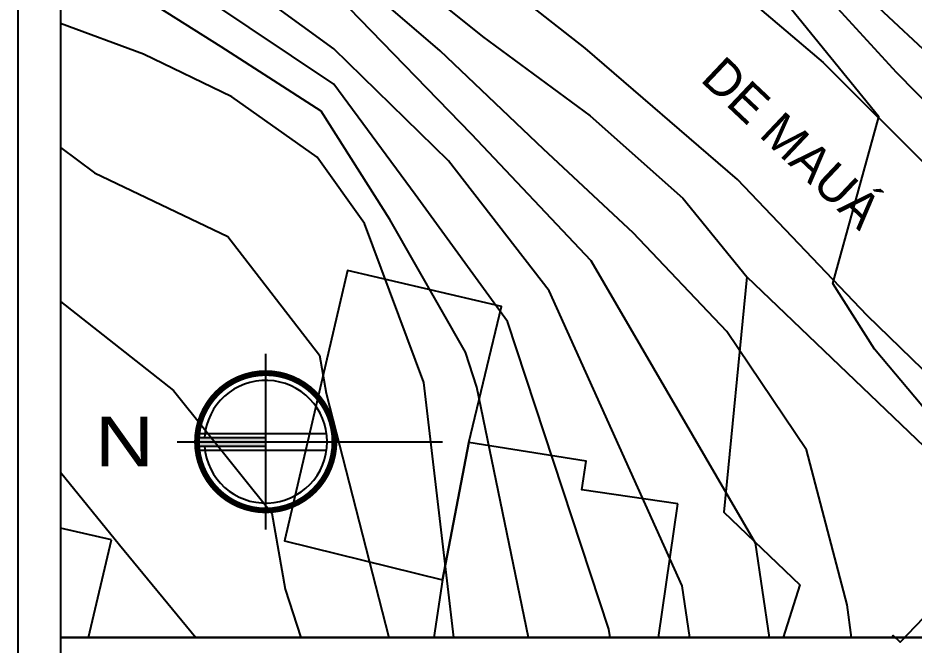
# Model space of a CAD drawing. Header units: millimetres. Extents: x 387 to 811, y 539 to 827.
# Drawn here: x 598.39 to 628.08, y 692.96 to 713.77 of the extents above; entities that cross this region are included whole.
import ezdxf

# ---------------------------------------------------------------- set-up
doc = ezdxf.new("R2010")
doc.units = ezdxf.units.MM
for name, color, linetype in [('12', 115, 'Continuous'), ('7', 8, 'Continuous'), ('CORTE_PAPEL', 7, 'Continuous'), ('cuvas de nível', 51, 'Continuous'), ('FORMATO', 6, 'Continuous'), ('TEXTO', 4, 'Continuous'), ('TEXTO 1', 4, 'Continuous')]:
    doc.layers.add(name, color=color, linetype=linetype)

# ---------------------------------------------------------------- blocks, each defined once
blk = doc.blocks.new('NORTE COR')
at = {"layer": 'TEXTO 1'}
for p, q in [((2516.853, 530.826, 21.5), (2516.853, 536.655, 21.5)), ((2514.592, 534.019, 21.5), (2518.87, 534.019, 21.5)), ((2513.919, 533.741, 21.5), (2522.712, 533.741, 21.5)), ((2514.672, 533.885, 21.5), (2516.853, 533.885, 21.5)), ((2514.592, 533.462, 21.5), (2518.87, 533.462, 21.5)), ((2514.672, 533.596, 21.5), (2516.853, 533.596, 21.5))]:
    blk.add_line(p, q, dxfattribs=at)
at = {"layer": 'TEXTO 1', "const_width": 0.194, "elevation": 21.5}
blk.add_lwpolyline([(2516.853, 531.463, 1), (2516.853, 536.018, 1)], format="xyb", close=True, dxfattribs=at)
at = {"layer": 'TEXTO 1'}
blk.add_arc((2516.853, 533.741, 21.5), 2.036, 184.0608, 175.9392, dxfattribs=at)
blk.add_solid([(2516.853, 533.596, 21.5), (2516.853, 533.885, 21.5), (2514.672, 533.596, 21.5), (2514.672, 533.885, 21.5)], dxfattribs=at)
at = {"layer": 'TEXTO 1', "width": 1.23}
blk.add_text('N', height=1.648, dxfattribs=at).set_placement((2511.193, 532.925))

msp = doc.modelspace()

# ---------------------------------------------------------------- linework, layer by layer
at = {"layer": '12'}
for p, q in [((627.498, 711.953, 99.04), (623.528, 716.333, 99.02)), ((632.868, 706.483, 98.98), (627.498, 711.953, 99.04))]:
    msp.add_line(p, q, dxfattribs=at)
for points in [[(599.804, 731.704, 92.287), (603.498, 729.163, 92.81), (609.688, 724.963, 93.43), (620.928, 715.813, 94.5), (625.068, 712.293, 94.93), (628.698, 708.673, 94.97), (634.941, 702.019, 95.032)], [(635.798, 693.215, 95.349), (635.268, 694.153, 95.29), (633.848, 696.053, 95.26), (630.208, 700.323, 94.92), (626.528, 703.893, 94.68), (622.228, 708.403, 93.94), (617.188, 712.763, 93.5), (612.798, 716.213, 92.87), (599.804, 726.419, 91.904)], [(599.804, 724.231, 92.929), (600.298, 723.873, 92.96), (602.218, 722.423, 92.97), (603.548, 721.443, 93.09), (606.858, 719.063, 93.5), (609.828, 716.333, 94.02), (613.788, 713.153, 94.44), (617.348, 710.523, 94.55), (620.418, 707.793, 95.17), (622.538, 705.183, 95.39), (622.538, 705.183, 95.39)]]:
    msp.add_polyline3d(points, dxfattribs=at)
at = {"layer": '7'}
msp.add_polyline3d([(607.238, 696.463, 93.6), (607.218, 696.423, 93.79), (612.458, 695.123, 94.08), (613.328, 699.683, 88.68), (614.418, 704.193, 93.88), (609.308, 705.383, 93.7)], close=True, dxfattribs=at)
for points in [[(622.538, 705.183, 95.39), (621.778, 697.373, 95.85), (624.298, 694.963, 96.76), (623.75, 693.215, 96.041)], [(627.354, 693.215, 96.266), (627.388, 693.283, 96.27), (627.628, 693.063, 96.27), (631.248, 696.843, 96.76), (622.538, 705.183, 95.39)], [(620.258, 697.653, 88.05), (617.078, 698.113, 88.06), (617.218, 699.063, 88.35), (613.328, 699.683, 88.68), (612.458, 695.123, 94.08), (612.173, 693.215, 93.265)], [(619.62, 693.215, 88.307), (620.258, 697.653, 88.05)], [(601.488, 696.453, 88.27), (599.804, 696.845, 88.047)], [(600.732, 693.215, 88.165), (601.488, 696.453, 88.27)]]:
    msp.add_polyline3d(points, dxfattribs=at)
at = {"layer": 'CORTE_PAPEL', "elevation": 74.516}
msp.add_lwpolyline([(598.388, 684.72), (682.488, 684.72), (682.488, 812.115), (598.388, 812.115)], close=True, dxfattribs=at)
at = {"layer": 'cuvas de nível'}
for points in [[(638.935, 693.215, 97), (640.898, 695.053, 97), (640.488, 697.003, 97), (639.738, 699.673, 97), (633.968, 707.393, 97), (628.878, 712.263, 97), (626.748, 714.253, 97), (624.488, 716.403, 97), (622.748, 718.313, 97), (617.968, 721.413, 97), (612.998, 724.273, 97), (608.548, 727.863, 97), (604.158, 731.553, 97), (599.898, 735.413, 97), (599.804, 735.532, 97)], [(633.32, 693.215, 96), (631.368, 696.653, 96), (628.338, 700.913, 96), (626.768, 702.783, 96), (625.388, 704.953, 96), (626.918, 710.483, 96), (621.468, 717.203, 96), (616.878, 720.313, 96), (612.388, 723.663, 96), (607.788, 727.253, 96), (602.868, 731.023, 96), (599.804, 733.948, 96)], [(626.01, 693.215, 91), (625.868, 694.293, 91), (624.518, 699.443, 91), (621.878, 703.363, 91), (618.778, 706.633, 91), (615.808, 709.413, 91), (612.378, 712.673, 91), (609.818, 714.883, 91), (606.858, 717.373, 91), (604.158, 719.303, 91), (602.298, 720.613, 91), (599.804, 722.37, 91)], [(599.804, 721.074, 90), (600.088, 720.893, 90), (604.638, 717.483, 90), (609.358, 714.103, 90), (613.408, 709.923, 90), (617.378, 705.723, 90), (622.818, 696.353, 90), (623.281, 693.215, 90)], [(620.651, 693.215, 89), (620.398, 694.923, 89), (615.988, 704.713, 89), (612.658, 709.023, 89), (608.858, 712.743, 89), (604.778, 715.713, 89), (600.188, 719.563, 89), (599.804, 719.791, 89)], [(618.01, 693.215, 88), (617.968, 693.493, 88), (614.608, 703.693, 88), (611.548, 707.913, 88), (608.858, 711.573, 88), (604.648, 714.403, 88), (600.118, 717.783, 88), (599.804, 717.955, 88)], [(615.312, 693.215, 87), (613.598, 701.513, 87), (613.218, 702.683, 87), (610.718, 707.083, 87), (608.438, 710.673, 87), (605.128, 712.813, 87), (600.058, 716.013, 87), (599.804, 716.141, 87)], [(612.835, 693.215, 86), (611.838, 701.673, 86), (609.868, 706.953, 86), (608.308, 709.153, 86), (605.478, 711.153, 86), (602.548, 712.563, 86), (599.804, 713.586, 86)], [(599.804, 709.466, 85), (600.928, 708.633, 85), (605.348, 706.513, 85), (608.378, 702.583, 85), (608.608, 701.323, 85), (610.683, 693.215, 85)], [(599.804, 704.365, 84), (603.548, 701.403, 84), (606.798, 697.333, 84), (607.248, 694.813, 84), (607.767, 693.215, 84)], [(599.804, 698.694, 83), (601.758, 696.293, 83), (604.281, 693.215, 83)]]:
    msp.add_polyline3d(points, dxfattribs=at)
at = {"layer": 'FORMATO', "elevation": 74.516}
for points in [[(599.804, 693.215), (681.072, 693.215), (681.072, 810.699), (599.804, 810.699)], [(599.804, 693.215), (599.804, 686.135), (681.072, 686.135), (681.072, 693.215)]]:
    msp.add_lwpolyline(points, close=True, dxfattribs=at)

# ---------------------------------------------------------------- block references
at = {"color": 2}
msp.add_blockref('NORTE COR', (-1910.253, 165.967, 53.016), dxfattribs=at)

# ---------------------------------------------------------------- texts
at = {"layer": 'TEXTO'}
msp.add_text('DE MAUÁ', height=1.2, rotation=316.6484, dxfattribs=at).set_placement((620.966, 711.696, 93.866))

doc.saveas('drawing.dxf')
